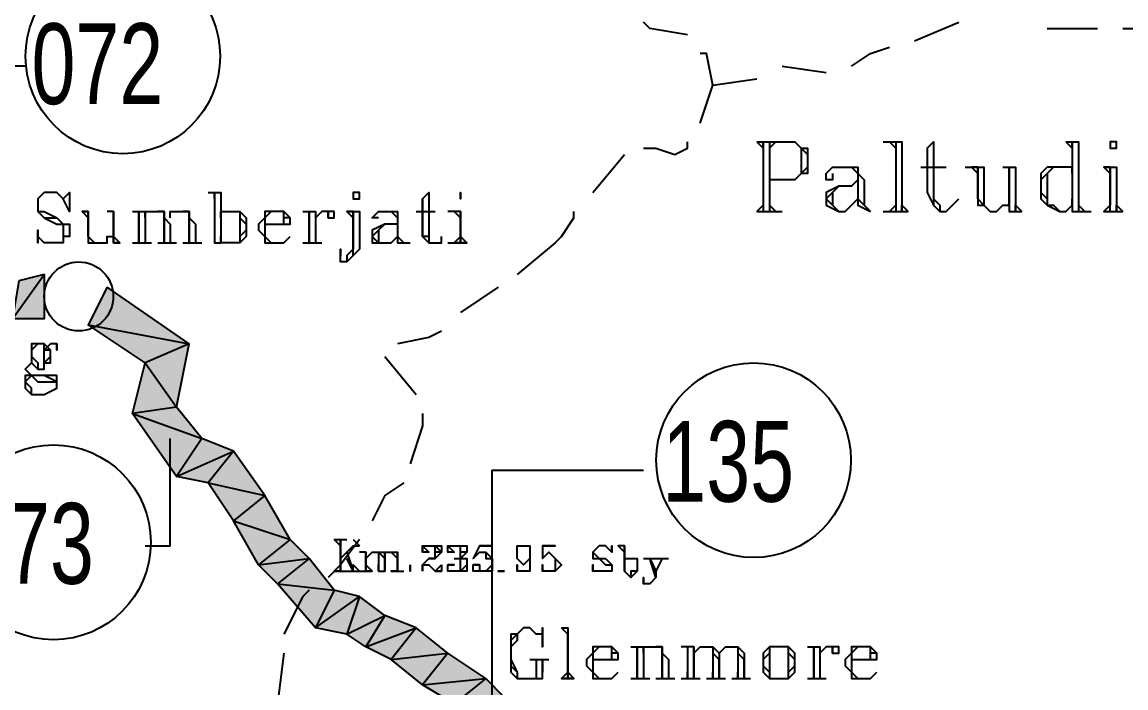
# Model space of a CAD drawing. Header units: millimetres. Extents: x 658 to 813, y 806 to 883.
# Drawn here: x 788.486 to 789.018, y 862.811 to 863.132 of the extents above; entities that cross this region are included whole.
import ezdxf

# ---------------------------------------------------------------- set-up
doc = ezdxf.new("R2010")
doc.units = ezdxf.units.MM
doc.header["$LTSCALE"] = 0.1
doc.linetypes.add('atContinuous2', pattern=[0])
for name, color, linetype in [('BATKAB', 7, 'Continuous'), ('KLEKTOR1', 7, 'Continuous'), ('LINK NAS BARU', 7, 'Continuous'), ('LINK SN', 7, 'Continuous'), ('SYMBOL', 7, 'Continuous'), ('TEXT', 8, 'Continuous')]:
    doc.layers.add(name, color=color, linetype=linetype)
doc.styles.add('Style2', font='arial.ttf', dxfattribs={"height": 0.2})

msp = doc.modelspace()

# ---------------------------------------------------------------- hatches: boundary and pattern name
at = {"layer": 'KLEKTOR1'}
h = msp.add_hatch(color=7, dxfattribs=at)
h.paths.add_polyline_path([(788.48425, 863.00739), (788.48121, 862.98915), (788.49641, 863.01043)], flags=17)
h.paths.add_polyline_path([(788.48121, 862.98915), (788.49641, 863.01043), (788.49641, 862.98915)], flags=17)
for points in [[(788.52681, 863.00435), (788.51769, 862.98611), (788.56633, 862.97699)], [(788.51769, 862.98611), (788.56633, 862.97699), (788.54505, 862.96787)], [(788.56633, 862.97699), (788.54505, 862.96787), (788.56025, 862.94659)], [(788.54505, 862.96787), (788.56025, 862.94659), (788.53897, 862.94355)], [(788.56025, 862.94659), (788.53897, 862.94355), (788.57241, 862.93139)], [(788.53897, 862.94355), (788.57241, 862.93139), (788.56025, 862.91315)], [(788.57241, 862.93139), (788.56025, 862.91315), (788.58761, 862.92531)], [(788.56025, 862.91315), (788.58761, 862.92531), (788.57545, 862.91011)], [(788.58761, 862.92531), (788.57545, 862.91011), (788.60281, 862.90403)], [(788.57545, 862.91011), (788.60281, 862.90403), (788.58761, 862.89186)], [(788.60281, 862.90403), (788.58761, 862.89186), (788.61497, 862.88274)], [(788.58761, 862.89186), (788.61497, 862.88274), (788.59977, 862.87058)], [(788.61497, 862.88274), (788.59977, 862.87058), (788.62409, 862.87362)], [(788.59977, 862.87058), (788.62409, 862.87362), (788.60889, 862.86146)], [(788.62409, 862.87362), (788.60889, 862.86146), (788.63625, 862.85842)], [(788.60889, 862.86146), (788.63625, 862.85842), (788.62713, 862.84018)], [(788.63625, 862.85842), (788.62713, 862.84018), (788.64841, 862.85538)], [(788.62713, 862.84018), (788.64841, 862.85538), (788.64233, 862.83714)], [(788.64841, 862.85538), (788.64233, 862.83714), (788.66057, 862.84626)], [(788.64233, 862.83714), (788.66057, 862.84626), (788.65145, 862.83106)], [(788.66057, 862.84626), (788.65145, 862.83106), (788.67577, 862.84018)], [(788.65145, 862.83106), (788.67577, 862.84018), (788.66361, 862.82498)], [(788.67577, 862.84018), (788.66361, 862.82498), (788.69097, 862.82802)], [(788.66361, 862.82498), (788.69097, 862.82802), (788.67881, 862.81282)], [(788.69097, 862.82802), (788.67881, 862.81282), (788.70921, 862.81586)], [(788.67881, 862.81282), (788.70921, 862.81586), (788.69401, 862.8037)], [(788.70921, 862.81586), (788.69401, 862.8037), (788.71833, 862.80674)]]:
    msp.add_hatch(color=7, dxfattribs=at).paths.add_polyline_path(points)

# ---------------------------------------------------------------- linework, layer by layer
at = {"layer": 'BATKAB', "color": 7}
for points in [[(788.80649, 863.12595), (788.78825, 863.12899), (788.78521, 863.13203)], [(788.91593, 863.12291), (788.93721, 863.13203)], [(788.97977, 863.12899), (789.00409, 863.12899)], [(789.01626, 863.12899), (789.02234, 863.12899), (789.03754, 863.12291)], [(788.81865, 863.10163), (788.81561, 863.11683), (788.81257, 863.11683)], [(788.88553, 863.11075), (788.89465, 863.11683), (788.90377, 863.11987)], [(788.85209, 863.11075), (788.87337, 863.10771)], [(788.81257, 863.08339), (788.81865, 863.10163)], [(788.81865, 863.10163), (788.83993, 863.10467)], [(788.78521, 863.07123), (788.79129, 863.07123), (788.80041, 863.06819), (788.80649, 863.07123), (788.80649, 863.07427)], [(788.76089, 863.04995), (788.77609, 863.06819)], [(788.74265, 863.02563), (788.74569, 863.02867), (788.75177, 863.03779), (788.75177, 863.04083)], [(788.74265, 863.02563), (788.72441, 863.01043)], [(788.71529, 863.00435), (788.69705, 862.99219)], [(788.68793, 862.98307), (788.68185, 862.98003), (788.66665, 862.97699)], [(788.66057, 862.97091), (788.67577, 862.95267)], [(788.67881, 862.94355), (788.67881, 862.93747), (788.67273, 862.91923)], [(788.66969, 862.91011), (788.66057, 862.90403), (788.65449, 862.89186)], [(788.64841, 862.88274), (788.63929, 862.87058), (788.63321, 862.8645)], [(788.62409, 862.85842), (788.62105, 862.85538), (788.61193, 862.83714)], [(788.61193, 862.82802), (788.60889, 862.8037)]]:
    msp.add_lwpolyline(points, dxfattribs=at)
at = {"layer": 'KLEKTOR1', "color": 7}
for points in [[(788.48425, 863.00739), (788.48121, 862.98915), (788.49641, 863.01043), (788.48425, 863.00739)], [(788.48121, 862.98915), (788.49641, 863.01043), (788.49641, 862.98915), (788.48121, 862.98915)], [(788.52681, 863.00435), (788.51769, 862.98611), (788.56633, 862.97699), (788.52681, 863.00435)], [(788.51769, 862.98611), (788.56633, 862.97699), (788.54505, 862.96787), (788.51769, 862.98611)], [(788.56633, 862.97699), (788.54505, 862.96787), (788.56025, 862.94659), (788.56633, 862.97699)], [(788.54505, 862.96787), (788.56025, 862.94659), (788.53897, 862.94355), (788.54505, 862.96787)], [(788.56025, 862.94659), (788.53897, 862.94355), (788.57241, 862.93139), (788.56025, 862.94659)], [(788.53897, 862.94355), (788.57241, 862.93139), (788.56025, 862.91315), (788.53897, 862.94355)], [(788.57241, 862.93139), (788.56025, 862.91315), (788.58761, 862.92531), (788.57241, 862.93139)], [(788.56025, 862.91315), (788.58761, 862.92531), (788.57545, 862.91011), (788.56025, 862.91315)], [(788.58761, 862.92531), (788.57545, 862.91011), (788.60281, 862.90403), (788.58761, 862.92531)], [(788.57545, 862.91011), (788.60281, 862.90403), (788.58761, 862.89186), (788.57545, 862.91011)], [(788.60281, 862.90403), (788.58761, 862.89186), (788.61497, 862.88274), (788.60281, 862.90403)], [(788.58761, 862.89186), (788.61497, 862.88274), (788.59977, 862.87058), (788.58761, 862.89186)], [(788.61497, 862.88274), (788.59977, 862.87058), (788.62409, 862.87362), (788.61497, 862.88274)], [(788.59977, 862.87058), (788.62409, 862.87362), (788.60889, 862.86146), (788.59977, 862.87058)], [(788.62409, 862.87362), (788.60889, 862.86146), (788.63625, 862.85842), (788.62409, 862.87362)], [(788.60889, 862.86146), (788.63625, 862.85842), (788.62713, 862.84018), (788.60889, 862.86146)], [(788.63625, 862.85842), (788.62713, 862.84018), (788.64841, 862.85538), (788.63625, 862.85842)], [(788.62713, 862.84018), (788.64841, 862.85538), (788.64233, 862.83714), (788.62713, 862.84018)], [(788.64841, 862.85538), (788.64233, 862.83714), (788.66057, 862.84626), (788.64841, 862.85538)], [(788.64233, 862.83714), (788.66057, 862.84626), (788.65145, 862.83106), (788.64233, 862.83714)], [(788.66057, 862.84626), (788.65145, 862.83106), (788.67577, 862.84018), (788.66057, 862.84626)], [(788.65145, 862.83106), (788.67577, 862.84018), (788.66361, 862.82498), (788.65145, 862.83106)], [(788.67577, 862.84018), (788.66361, 862.82498), (788.69097, 862.82802), (788.67577, 862.84018)], [(788.66361, 862.82498), (788.69097, 862.82802), (788.67881, 862.81282), (788.66361, 862.82498)], [(788.69097, 862.82802), (788.67881, 862.81282), (788.70921, 862.81586), (788.69097, 862.82802)], [(788.67881, 862.81282), (788.70921, 862.81586), (788.69401, 862.8037), (788.67881, 862.81282)], [(788.70921, 862.81586), (788.69401, 862.8037), (788.71833, 862.80674), (788.70921, 862.81586)]]:
    msp.add_lwpolyline(points, dxfattribs=at)
at = {"layer": 'LINK NAS BARU', "color": 7}
for points in [[(788.48729, 863.11075), (788.45993, 863.11075), (788.45993, 863.00739)], [(788.54505, 862.8797), (788.55721, 862.8797), (788.55721, 862.93139)], [(788.71225, 862.75506), (788.71225, 862.91619), (788.78521, 862.91619)]]:
    msp.add_lwpolyline(points, dxfattribs=at)
at = {"layer": 'LINK NAS BARU', "color": 7, "linetype": 'atContinuous2'}
for centre in [(788.53433, 863.11553), (788.50089, 862.88144)]:
    msp.add_circle(centre, 0.0469, dxfattribs=at)
at = {"layer": 'LINK SN', "color": 7, "linetype": 'atContinuous2'}
msp.add_circle((788.83834, 862.92097), 0.0469, dxfattribs=at)
at = {"layer": 'SYMBOL', "color": 7, "linetype": 'atContinuous2'}
msp.add_circle((788.5131, 862.99986), 0.01664, dxfattribs=at)
at = {"layer": 'TEXT', "color": 7}
for points in [[(788.83993, 863.07427), (788.85817, 863.07427), (788.86121, 863.07123), (788.86425, 863.07123), (788.86425, 863.06819), (788.86425, 863.06211), (788.86425, 863.05907), (788.86121, 863.05907), (788.85817, 863.05603), (788.84601, 863.05603)], [(788.83993, 863.07427), (788.84297, 863.07123), (788.84297, 863.07427)], [(788.84297, 863.07427), (788.84297, 863.04083)], [(788.84601, 863.07427), (788.84601, 863.04083)], [(788.84905, 863.07427), (788.84601, 863.07123), (788.84905, 863.07427)], [(788.85817, 863.07427), (788.86121, 863.07123), (788.86121, 863.06819), (788.86121, 863.06211), (788.86121, 863.05907), (788.85817, 863.05603)], [(788.90073, 863.07427), (788.90985, 863.07427), (788.90985, 863.04083)], [(788.90377, 863.07427), (788.90681, 863.07123), (788.90377, 863.07427)], [(788.90681, 863.07427), (788.90681, 863.04083)], [(788.92201, 863.07123), (788.92505, 863.07427), (788.92505, 863.04691), (788.92809, 863.04387), (788.92809, 863.04083)], [(788.98889, 863.07427), (788.99497, 863.07427), (788.99497, 863.04083)], [(788.98889, 863.07427), (788.99193, 863.07123), (788.99193, 863.07427)], [(788.99193, 863.07427), (788.99193, 863.04083), (789.00105, 863.04083)], [(789.01017, 863.07427), (789.01017, 863.07123), (789.01321, 863.07123), (789.01321, 863.07427), (789.01017, 863.07427), (789.01017, 863.07123), (789.01321, 863.07123)], [(788.84601, 863.07123), (788.84601, 863.04387)], [(788.86121, 863.07123), (788.86425, 863.06819), (788.86425, 863.06211), (788.86121, 863.05907)], [(788.90681, 863.07123), (788.90681, 863.04387)], [(788.92201, 863.07123), (788.92201, 863.04995), (788.92505, 863.04387), (788.92809, 863.04083), (788.93113, 863.04083), (788.93417, 863.04387), (788.93721, 863.04691)], [(788.92505, 863.07123), (788.92505, 863.04691), (788.92505, 863.04387)], [(788.99497, 863.07123), (788.99497, 863.04387)], [(788.87641, 863.05907), (788.87641, 863.05603), (788.87337, 863.05603), (788.87337, 863.05907), (788.87641, 863.06211), (788.87945, 863.06211), (788.88553, 863.06211), (788.88857, 863.06211), (788.88857, 863.05907), (788.89161, 863.05603), (788.89161, 863.04691), (788.89161, 863.04387), (788.89465, 863.04083)], [(788.88553, 863.06211), (788.88857, 863.05907), (788.88857, 863.04691), (788.88857, 863.04387), (788.89465, 863.04083)], [(788.88857, 863.05907), (788.88857, 863.05603), (788.88857, 863.04691), (788.89161, 863.04387)], [(788.91897, 863.06211), (788.93113, 863.06211)], [(788.94025, 863.06211), (788.94937, 863.06211), (788.94937, 863.04691), (788.94937, 863.04387), (788.95241, 863.04083)], [(788.94633, 863.06211), (788.94329, 863.06211), (788.94633, 863.05907)], [(788.94937, 863.04387), (788.94633, 863.04691), (788.94633, 863.06211), (788.94633, 863.04995), (788.94633, 863.04387), (788.94937, 863.04387), (788.95241, 863.04083), (788.95545, 863.04083), (788.95849, 863.04387), (788.96153, 863.04387), (788.96153, 863.04691)], [(788.95849, 863.06211), (788.96457, 863.06211), (788.96457, 863.04083)], [(788.96153, 863.04387), (788.96153, 863.06211), (788.96153, 863.04083), (788.96761, 863.04083)], [(788.99193, 863.05907), (788.99193, 863.06211), (788.98889, 863.06211), (788.98585, 863.06211), (788.97977, 863.06211), (788.97673, 863.05907), (788.97673, 863.05299), (788.97673, 863.04995), (788.97673, 863.04691), (788.97977, 863.04387), (788.98585, 863.04083), (788.98889, 863.04083), (788.99193, 863.04387), (788.99193, 863.04691)], [(788.97977, 863.05907), (788.97673, 863.05603), (788.97673, 863.04995), (788.97977, 863.04691)], [(788.98585, 863.06211), (788.98281, 863.06211), (788.97977, 863.05907), (788.97977, 863.05603), (788.97977, 863.04995), (788.97977, 863.04387), (788.98281, 863.04387), (788.98585, 863.04083)], [(789.00713, 863.06211), (789.01321, 863.06211), (789.01321, 863.04083)], [(789.01017, 863.06211), (789.00713, 863.06211), (789.01017, 863.05907)], [(789.01017, 863.04083), (789.01017, 863.06211), (789.01017, 863.04387)], [(788.88857, 863.05603), (788.88553, 863.05299), (788.87945, 863.05299), (788.87337, 863.04995), (788.87337, 863.04691), (788.87337, 863.04387), (788.87945, 863.04083), (788.88249, 863.04083), (788.88553, 863.04387), (788.88857, 863.04691)], [(788.88553, 863.05299), (788.87945, 863.05299), (788.87641, 863.04995), (788.87641, 863.04691), (788.87641, 863.04387), (788.87945, 863.04083)], [(788.50553, 863.04691), (788.50857, 863.04995), (788.50857, 863.04083), (788.50553, 863.04691), (788.50249, 863.04995), (788.49641, 863.04995), (788.49337, 863.04691), (788.49337, 863.04083), (788.49641, 863.03779), (788.50249, 863.03475), (788.50553, 863.03475), (788.50553, 863.03171), (788.50553, 863.02867), (788.50553, 863.02563)], [(788.49337, 863.04691), (788.49337, 863.04387), (788.49337, 863.04083), (788.49641, 863.04083), (788.50249, 863.03779), (788.50553, 863.03475), (788.50857, 863.03475), (788.50857, 863.02867), (788.50553, 863.02867), (788.50553, 863.02563), (788.50249, 863.02563), (788.49945, 863.02563), (788.49641, 863.02563), (788.49337, 863.02867), (788.49337, 863.03171), (788.49337, 863.02563), (788.49337, 863.02867)], [(788.57545, 863.04995), (788.58153, 863.04995), (788.58153, 863.02563)], [(788.57849, 863.04995), (788.57849, 863.02563), (788.58153, 863.02563)], [(788.57849, 863.04995), (788.57849, 863.04691), (788.57849, 863.04995)], [(788.58153, 863.04691), (788.58153, 863.02867)], [(788.64537, 863.04995), (788.64537, 863.04691), (788.64841, 863.04691), (788.64841, 863.04995), (788.64537, 863.04995), (788.64537, 863.04691), (788.64841, 863.04691)], [(788.67881, 863.04691), (788.68185, 863.04995), (788.68185, 863.02867), (788.68185, 863.02563), (788.68489, 863.02563)], [(788.68185, 863.02867), (788.67881, 863.02867), (788.67881, 863.04691), (788.67881, 863.03171), (788.67881, 863.02867), (788.68185, 863.02563), (788.68489, 863.02563), (788.68793, 863.02563), (788.68793, 863.02867)], [(788.69705, 863.04995), (788.69705, 863.04691), (788.69705, 863.04995), (788.69705, 863.04691)], [(788.87641, 863.04995), (788.87337, 863.04691), (788.87641, 863.04387)], [(788.83993, 863.04083), (788.84297, 863.04387), (788.84297, 863.04083)], [(788.84601, 863.04387), (788.84905, 863.04083), (788.84601, 863.04387)], [(788.90681, 863.04387), (788.90377, 863.04083), (788.90681, 863.04387)], [(788.90985, 863.04083), (788.90985, 863.04387), (788.91289, 863.04083)], [(788.96457, 863.04083), (788.96457, 863.04387), (788.96761, 863.04083)], [(788.99497, 863.04387), (788.99801, 863.04083), (788.99497, 863.04387)], [(789.01017, 863.04387), (789.00713, 863.04083), (789.01017, 863.04387)], [(789.01321, 863.04083), (789.01321, 863.04387), (789.01626, 863.04083)], [(788.49337, 863.04083), (788.49641, 863.03779), (788.50249, 863.03779), (788.50553, 863.03475)], [(788.51465, 863.04083), (788.51769, 863.04083), (788.51769, 863.02867), (788.52073, 863.02563)], [(788.51769, 863.04083), (788.51465, 863.04083), (788.51769, 863.03779)], [(788.51769, 863.02867), (788.51769, 863.04083), (788.51769, 863.03171), (788.51769, 863.02867), (788.51769, 863.02563), (788.52073, 863.02563), (788.52377, 863.02563), (788.52681, 863.02563), (788.52681, 863.02867), (788.52985, 863.02867)], [(788.52985, 863.04083), (788.52985, 863.02563), (788.52985, 863.04083), (788.52681, 863.04083)], [(788.52985, 863.04083), (788.52985, 863.02563), (788.53289, 863.02563)], [(788.53897, 863.04083), (788.54505, 863.04083), (788.54505, 863.02563)], [(788.53897, 863.04083), (788.54201, 863.04083), (788.54201, 863.03779)], [(788.54201, 863.04083), (788.54201, 863.02563), (788.54201, 863.04083)], [(788.54505, 863.03779), (788.54505, 863.04083), (788.54809, 863.04083), (788.55113, 863.04083), (788.55417, 863.04083), (788.55417, 863.03779), (788.55721, 863.03475), (788.55721, 863.02563)], [(788.55417, 863.03779), (788.55417, 863.03475), (788.55417, 863.02563), (788.55417, 863.03779), (788.55417, 863.04083), (788.55113, 863.04083)], [(788.55721, 863.03779), (788.55721, 863.04083), (788.56025, 863.04083), (788.56329, 863.04083), (788.56633, 863.04083), (788.56633, 863.03779), (788.56937, 863.03475), (788.56937, 863.02563)], [(788.56633, 863.03779), (788.56633, 863.03475), (788.56633, 863.02563), (788.56633, 863.03779), (788.56633, 863.04083), (788.56329, 863.04083)], [(788.58153, 863.03779), (788.58153, 863.04083), (788.58457, 863.04083), (788.58761, 863.04083), (788.59065, 863.04083), (788.59369, 863.03779), (788.59369, 863.03475), (788.59369, 863.03171), (788.59369, 863.02867), (788.59065, 863.02563), (788.58761, 863.02563), (788.58457, 863.02563), (788.58153, 863.02563), (788.58153, 863.02867)], [(788.58761, 863.04083), (788.59065, 863.04083), (788.59065, 863.03779), (788.59065, 863.03475), (788.59065, 863.03171), (788.59065, 863.02867), (788.59065, 863.02563), (788.58761, 863.02563)], [(788.59065, 863.03779), (788.59369, 863.03475), (788.59369, 863.03171), (788.59065, 863.02867)], [(788.60281, 863.03475), (788.61497, 863.03475), (788.61497, 863.03779), (788.61193, 863.04083), (788.60889, 863.04083), (788.60585, 863.04083), (788.60281, 863.04083), (788.60281, 863.03779), (788.59977, 863.03475), (788.59977, 863.03171), (788.60281, 863.02867), (788.60281, 863.02563), (788.60585, 863.02563), (788.60889, 863.02563), (788.61193, 863.02563), (788.61497, 863.02867)], [(788.60585, 863.04083), (788.60281, 863.03779), (788.60281, 863.03475), (788.60281, 863.03171), (788.60281, 863.02867), (788.60585, 863.02563)], [(788.60281, 863.03779), (788.60281, 863.03475), (788.60281, 863.03171), (788.60281, 863.02867)], [(788.61193, 863.03475), (788.61193, 863.03779), (788.61193, 863.04083), (788.60889, 863.04083)], [(788.61497, 863.03475), (788.61497, 863.03779), (788.61193, 863.03779)], [(788.62105, 863.04083), (788.62713, 863.04083), (788.62713, 863.02563)], [(788.62105, 863.04083), (788.62409, 863.04083), (788.62409, 863.03779)], [(788.62409, 863.04083), (788.62409, 863.02563), (788.62409, 863.04083)], [(788.63321, 863.03779), (788.63321, 863.04083), (788.63321, 863.03779), (788.63625, 863.03779), (788.63625, 863.04083), (788.63321, 863.04083), (788.63017, 863.04083), (788.62713, 863.03779), (788.62713, 863.03475)], [(788.64233, 863.04083), (788.64841, 863.04083), (788.64841, 863.02259), (788.64537, 863.01955), (788.64233, 863.01651), (788.63929, 863.01651), (788.63929, 863.01955), (788.63929, 863.02259), (788.63929, 863.01955)], [(788.64537, 863.01955), (788.64537, 863.02259), (788.64537, 863.04083), (788.64537, 863.02259), (788.64233, 863.01955), (788.64233, 863.01651)], [(788.64537, 863.04083), (788.64233, 863.04083), (788.64537, 863.03779)], [(788.65753, 863.03779), (788.65449, 863.03779), (788.65753, 863.04083), (788.66057, 863.04083), (788.66361, 863.04083), (788.66665, 863.04083), (788.66665, 863.03779), (788.66665, 863.02867), (788.66969, 863.02563)], [(788.66361, 863.04083), (788.66665, 863.03779), (788.66665, 863.02867), (788.66665, 863.02563), (788.66969, 863.02563), (788.67273, 863.02563)], [(788.66665, 863.03779), (788.66665, 863.02867), (788.66665, 863.02563)], [(788.67577, 863.04083), (788.68489, 863.04083)], [(788.69705, 863.02563), (788.69705, 863.04083), (788.69705, 863.02563), (788.69705, 863.04083), (788.69097, 863.04083)], [(788.69705, 863.04083), (788.69401, 863.04083), (788.69705, 863.03779)], [(788.83993, 863.04083), (788.85209, 863.04083)], [(788.90073, 863.04083), (788.91289, 863.04083)], [(789.00713, 863.04083), (789.01626, 863.04083)], [(788.66665, 863.03475), (788.66361, 863.03475), (788.66057, 863.03475), (788.65449, 863.03171), (788.65449, 863.02867), (788.65449, 863.02563), (788.66057, 863.02563), (788.66361, 863.02563), (788.66665, 863.02867)], [(788.65753, 863.03171), (788.65449, 863.02867), (788.65753, 863.02563)], [(788.66361, 863.03475), (788.66057, 863.03475), (788.65753, 863.03171), (788.65753, 863.02867), (788.65753, 863.02563), (788.66057, 863.02563)], [(788.52985, 863.02867), (788.53289, 863.02563), (788.52985, 863.02563)], [(788.53897, 863.02563), (788.54201, 863.02563), (788.54201, 863.02867)], [(788.53897, 863.02563), (788.54809, 863.02563)], [(788.54505, 863.02867), (788.54505, 863.02563)], [(788.55113, 863.02563), (788.55417, 863.02563), (788.55417, 863.02867)], [(788.55113, 863.02563), (788.56025, 863.02563)], [(788.55721, 863.02867), (788.55721, 863.02563)], [(788.56329, 863.02563), (788.56633, 863.02563), (788.56633, 863.02867)], [(788.56329, 863.02563), (788.57241, 863.02563)], [(788.56937, 863.02867), (788.56937, 863.02563)], [(788.62105, 863.02563), (788.62409, 863.02563), (788.62409, 863.02867)], [(788.62105, 863.02563), (788.63017, 863.02563)], [(788.62713, 863.02867), (788.62713, 863.02563)], [(788.69097, 863.02563), (788.70009, 863.02563)], [(788.69705, 863.02563), (788.69401, 863.02563), (788.69705, 863.02867), (788.70009, 863.02563), (788.69705, 863.02563)], [(788.49337, 862.97699), (788.49033, 862.97699), (788.49033, 862.97395), (788.49033, 862.97091), (788.49033, 862.96787), (788.49337, 862.96483), (788.49641, 862.96483), (788.49641, 862.96787), (788.49945, 862.96787), (788.49945, 862.97091), (788.49945, 862.97395), (788.49641, 862.97699), (788.49337, 862.97699)], [(788.49337, 862.97699), (788.49033, 862.97395), (788.49033, 862.97091), (788.49337, 862.96787), (788.49337, 862.96483)], [(788.49033, 862.97395), (788.49033, 862.97091), (788.49033, 862.96787)], [(788.50249, 862.97699), (788.50249, 862.97395), (788.50249, 862.97699), (788.49945, 862.97699), (788.49641, 862.97395)], [(788.49641, 862.96483), (788.49641, 862.96787), (788.49641, 862.97091), (788.49641, 862.97395), (788.49641, 862.97699)], [(788.49641, 862.96787), (788.49945, 862.97091), (788.49945, 862.97395), (788.49641, 862.97395)], [(788.49033, 862.96787), (788.48729, 862.96483), (788.49033, 862.96179), (788.49337, 862.95875), (788.49641, 862.95875), (788.50249, 862.95875), (788.49641, 862.96179), (788.49337, 862.96179), (788.49033, 862.96179), (788.48729, 862.96179), (788.48729, 862.95875), (788.48729, 862.95571), (788.49033, 862.95267), (788.49641, 862.95267), (788.50249, 862.95571), (788.50249, 862.95875), (788.50249, 862.96179), (788.49641, 862.96179), (788.49337, 862.96179), (788.49033, 862.96179), (788.48729, 862.96483)], [(788.49033, 862.95267), (788.49033, 862.95571), (788.48729, 862.95875), (788.49033, 862.96179)], [(788.63625, 862.88274), (788.64233, 862.88274)], [(788.63625, 862.88274), (788.63929, 862.8797), (788.63625, 862.88274)], [(788.63929, 862.86754), (788.63929, 862.88274), (788.63929, 862.86754), (788.63929, 862.8797)], [(788.63929, 862.88274), (788.63929, 862.8797), (788.63929, 862.88274)], [(788.64537, 862.88274), (788.64841, 862.8797)], [(788.64537, 862.8797), (788.63929, 862.87362)], [(788.64233, 862.87666), (788.64537, 862.86754)], [(788.64537, 862.8797), (788.64841, 862.8797)], [(788.65145, 862.86754), (788.65145, 862.87666), (788.65145, 862.86754), (788.65145, 862.87666), (788.64841, 862.87666)], [(788.65145, 862.87362), (788.65449, 862.87666), (788.65753, 862.87666), (788.66057, 862.87666), (788.66057, 862.87362), (788.66057, 862.86754), (788.66057, 862.87362), (788.65753, 862.87666), (788.65753, 862.87362), (788.65753, 862.86754)], [(788.66057, 862.87362), (788.66057, 862.87666), (788.66361, 862.87666), (788.66665, 862.87666), (788.66665, 862.87362), (788.66665, 862.86754), (788.66665, 862.87362), (788.66665, 862.87666)], [(788.66361, 862.87666), (788.66665, 862.87362), (788.66665, 862.86754)], [(788.67881, 862.8797), (788.67881, 862.87666), (788.67881, 862.8797), (788.68185, 862.87666), (788.67881, 862.87666), (788.67881, 862.8797), (788.68185, 862.8797), (788.68489, 862.8797), (788.68793, 862.8797), (788.68793, 862.87666), (788.68489, 862.87362), (788.68185, 862.87362), (788.67881, 862.87058), (788.67881, 862.86754)], [(788.68185, 862.87362), (788.68489, 862.87362), (788.68489, 862.87666), (788.68489, 862.8797), (788.68793, 862.87666), (788.68489, 862.87666)], [(788.69097, 862.8797), (788.69401, 862.87666), (788.69097, 862.87666), (788.69097, 862.8797), (788.69401, 862.8797), (788.69705, 862.8797), (788.70009, 862.8797), (788.70009, 862.87666), (788.69705, 862.87362)], [(788.69401, 862.87362), (788.69705, 862.87362), (788.69705, 862.87666), (788.69705, 862.8797), (788.70009, 862.8797), (788.70009, 862.87666), (788.69705, 862.87666)], [(788.70617, 862.8797), (788.70313, 862.87362), (788.70617, 862.87666), (788.70921, 862.87666), (788.71225, 862.87362), (788.71225, 862.87058), (788.71225, 862.86754), (788.70921, 862.86754), (788.70617, 862.86754), (788.70313, 862.86754), (788.70313, 862.87058), (788.70617, 862.87058), (788.70617, 862.86754), (788.70313, 862.86754)], [(788.70617, 862.8797), (788.70921, 862.8797), (788.71225, 862.8797), (788.70617, 862.8797), (788.70921, 862.8797)], [(788.70921, 862.87666), (788.70921, 862.87362), (788.71225, 862.87362), (788.71225, 862.87058), (788.70921, 862.86754)], [(788.73049, 862.87362), (788.72745, 862.87058), (788.72441, 862.87362), (788.72441, 862.87666), (788.72441, 862.8797), (788.72745, 862.8797), (788.73049, 862.8797), (788.73049, 862.87666), (788.73049, 862.87362), (788.73049, 862.87058), (788.73049, 862.86754), (788.72745, 862.86754), (788.72441, 862.86754), (788.72441, 862.87058), (788.72441, 862.86754)], [(788.72745, 862.87058), (788.72441, 862.87362), (788.72441, 862.87666), (788.72441, 862.8797), (788.72745, 862.8797), (788.73049, 862.8797), (788.73049, 862.87666), (788.73049, 862.87058), (788.73049, 862.86754), (788.72745, 862.86754)], [(788.72441, 862.87362), (788.72441, 862.87666)], [(788.73049, 862.8797), (788.73049, 862.87666), (788.73049, 862.87362), (788.73049, 862.87058), (788.73049, 862.86754)], [(788.73657, 862.8797), (788.73657, 862.87362), (788.73961, 862.87666), (788.74265, 862.87362), (788.74569, 862.87058), (788.74265, 862.86754), (788.73961, 862.86754), (788.73657, 862.86754), (788.73657, 862.87058), (788.73657, 862.86754)], [(788.73657, 862.8797), (788.74265, 862.8797), (788.73657, 862.8797), (788.73961, 862.8797), (788.74265, 862.8797)], [(788.73961, 862.87666), (788.74265, 862.87362), (788.74265, 862.87058), (788.74265, 862.86754), (788.73961, 862.86754)], [(788.77001, 862.87666), (788.77001, 862.8797), (788.77001, 862.87666), (788.76697, 862.8797), (788.76393, 862.8797), (788.76089, 862.87666), (788.76089, 862.87362), (788.76393, 862.87362), (788.76697, 862.87058), (788.77001, 862.87058), (788.77001, 862.86754)], [(788.76393, 862.8797), (788.76089, 862.87666), (788.76393, 862.87362), (788.76697, 862.87362), (788.77001, 862.87058), (788.77001, 862.86754), (788.76697, 862.86754), (788.76393, 862.86754), (788.76089, 862.86754), (788.76089, 862.87058), (788.76089, 862.86754)], [(788.76089, 862.87666), (788.76393, 862.87362), (788.76697, 862.87362), (788.77001, 862.87058)], [(788.77609, 862.87362), (788.77913, 862.87362), (788.78217, 862.87362), (788.78217, 862.87058), (788.78217, 862.86754), (788.77913, 862.8645), (788.77609, 862.86754), (788.77609, 862.8797), (788.77609, 862.86754), (788.77609, 862.8797), (788.77305, 862.8797)], [(788.77609, 862.8797), (788.77305, 862.8797), (788.77609, 862.87666)], [(788.64233, 862.87362), (788.64537, 862.86754), (788.64233, 862.87362)], [(788.69705, 862.87362), (788.70009, 862.87362), (788.70009, 862.87058), (788.70009, 862.86754), (788.69705, 862.86754), (788.69401, 862.86754), (788.69097, 862.86754), (788.69097, 862.87058), (788.69401, 862.87058), (788.69097, 862.87058)], [(788.70009, 862.87362), (788.70009, 862.87058), (788.69705, 862.86754), (788.69705, 862.87058), (788.69705, 862.87362)], [(788.71225, 862.87362), (788.71225, 862.87058), (788.71225, 862.86754)], [(788.74265, 862.87362), (788.74265, 862.87058), (788.74265, 862.86754)], [(788.77913, 862.87362), (788.78217, 862.87362), (788.78217, 862.87058), (788.78217, 862.86754), (788.77913, 862.86754), (788.77913, 862.8645)], [(788.78217, 862.87362), (788.78217, 862.87058), (788.78217, 862.86754)], [(788.79433, 862.87362), (788.79129, 862.86754), (788.79129, 862.8645), (788.78825, 862.86146), (788.78521, 862.86146), (788.78521, 862.8645), (788.78521, 862.86146)], [(788.78521, 862.87362), (788.79129, 862.87362), (788.79737, 862.87362)], [(788.79129, 862.8645), (788.78825, 862.87362), (788.79129, 862.86754), (788.78825, 862.87362)], [(788.78825, 862.87362), (788.79129, 862.87362)], [(788.63929, 862.86754), (788.63625, 862.86754), (788.63929, 862.87058), (788.63929, 862.86754)], [(788.63625, 862.86754), (788.64233, 862.86754), (788.64841, 862.86754)], [(788.64537, 862.86754), (788.64537, 862.87058), (788.64841, 862.86754)], [(788.64841, 862.86754), (788.65449, 862.86754)], [(788.65145, 862.86754), (788.65145, 862.87058), (788.65449, 862.86754), (788.65145, 862.86754)], [(788.65753, 862.86754), (788.65753, 862.87058)], [(788.65753, 862.86754), (788.66057, 862.86754)], [(788.66057, 862.87058), (788.66057, 862.86754)], [(788.66361, 862.86754), (788.66969, 862.86754)], [(788.66665, 862.86754), (788.66361, 862.86754), (788.66665, 862.86754)], [(788.67273, 862.87058), (788.67273, 862.86754), (788.67273, 862.87058)], [(788.67881, 862.86754), (788.67881, 862.87058), (788.68185, 862.87058), (788.68489, 862.86754), (788.68793, 862.87058)], [(788.68793, 862.87058), (788.68793, 862.86754), (788.68489, 862.86754), (788.68185, 862.87058), (788.68489, 862.86754), (788.68793, 862.86754)], [(788.70313, 862.87058), (788.70617, 862.87058), (788.70313, 862.87058)], [(788.71833, 862.86754), (788.71529, 862.86754), (788.71833, 862.86754)], [(788.72441, 862.87058), (788.72441, 862.86754), (788.72441, 862.87058)], [(788.73657, 862.83714), (788.73657, 862.84018), (788.73657, 862.83106), (788.73657, 862.83714), (788.73353, 862.83714), (788.73049, 862.84018), (788.72745, 862.84018), (788.72441, 862.83714), (788.72137, 862.83714), (788.72137, 862.8341), (788.72137, 862.83106), (788.72137, 862.82498), (788.72137, 862.82194), (788.72137, 862.8189), (788.72441, 862.81586), (788.72745, 862.81586), (788.73049, 862.81586), (788.73353, 862.81586), (788.73657, 862.81586), (788.73657, 862.82498)], [(788.72745, 862.84018), (788.72441, 862.83714), (788.72441, 862.8341), (788.72137, 862.83106), (788.72137, 862.82498), (788.72441, 862.8189), (788.72441, 862.81586), (788.72745, 862.81586)], [(788.74569, 862.84018), (788.74873, 862.84018), (788.74873, 862.81586)], [(788.74569, 862.84018), (788.74873, 862.83714), (788.74569, 862.84018)], [(788.74873, 862.84018), (788.74873, 862.81586), (788.74873, 862.83714)], [(788.72441, 862.83714), (788.72137, 862.8341), (788.72137, 862.83106), (788.72137, 862.82498), (788.72137, 862.82194), (788.72441, 862.8189)], [(788.76089, 862.82498), (788.77305, 862.82498), (788.77305, 862.82802), (788.77001, 862.83106), (788.76697, 862.83106), (788.76393, 862.83106), (788.76089, 862.83106), (788.76089, 862.82802), (788.75785, 862.82498), (788.75785, 862.82194), (788.76089, 862.8189), (788.76089, 862.81586), (788.76393, 862.81586), (788.76697, 862.81586), (788.77001, 862.81586), (788.77305, 862.8189)], [(788.76393, 862.83106), (788.76089, 862.82802), (788.76089, 862.82498), (788.76089, 862.82194), (788.76089, 862.8189), (788.76393, 862.81586)], [(788.77001, 862.82498), (788.77001, 862.82802), (788.77001, 862.83106), (788.76697, 862.83106)], [(788.77913, 862.83106), (788.78521, 862.83106), (788.78521, 862.81586)], [(788.77913, 862.83106), (788.78217, 862.83106), (788.78217, 862.82802)], [(788.78217, 862.83106), (788.78217, 862.81586), (788.78217, 862.83106)], [(788.78521, 862.82802), (788.78521, 862.83106), (788.78825, 862.83106), (788.79129, 862.83106), (788.79433, 862.83106), (788.79433, 862.82802), (788.79737, 862.82498), (788.79737, 862.81586)], [(788.79433, 862.82802), (788.79433, 862.82498), (788.79433, 862.81586), (788.79433, 862.82802), (788.79433, 862.83106), (788.79129, 862.83106)], [(788.80953, 862.83106), (788.80953, 862.81586), (788.80953, 862.83106), (788.80345, 862.83106)], [(788.80649, 862.83106), (788.80649, 862.81586)], [(788.80649, 862.83106), (788.80649, 862.82802)], [(788.80953, 862.82802), (788.81257, 862.83106), (788.81865, 862.83106), (788.82169, 862.82802), (788.82169, 862.82498), (788.82169, 862.81586), (788.82169, 862.82498), (788.81865, 862.82802)], [(788.81865, 862.83106), (788.81865, 862.82802), (788.81865, 862.81586)], [(788.82169, 862.82802), (788.82473, 862.83106), (788.83081, 862.83106), (788.83385, 862.82802), (788.83385, 862.82498), (788.83385, 862.81586), (788.83385, 862.82498), (788.83081, 862.82802)], [(788.83081, 862.83106), (788.83081, 862.82802), (788.83081, 862.81586)], [(788.84905, 862.83106), (788.84601, 862.83106), (788.84297, 862.82802), (788.84297, 862.82498), (788.84297, 862.82194), (788.84297, 862.8189), (788.84601, 862.81586), (788.84905, 862.81586), (788.85209, 862.81586), (788.85513, 862.81586), (788.85817, 862.8189), (788.85817, 862.82194), (788.85817, 862.82498), (788.85817, 862.82802), (788.85513, 862.83106), (788.85209, 862.83106), (788.84905, 862.83106)], [(788.84905, 862.83106), (788.84601, 862.83106), (788.84601, 862.82802), (788.84601, 862.82498), (788.84601, 862.82194), (788.84601, 862.8189), (788.84601, 862.81586), (788.84905, 862.81586)], [(788.85209, 862.81586), (788.85513, 862.81586), (788.85513, 862.8189), (788.85513, 862.82194), (788.85513, 862.82498), (788.85513, 862.82802), (788.85513, 862.83106), (788.85209, 862.83106)], [(788.86425, 862.83106), (788.87033, 862.83106), (788.87033, 862.81586)], [(788.86425, 862.83106), (788.86729, 862.83106), (788.86729, 862.82802)], [(788.86729, 862.83106), (788.86729, 862.81586), (788.86729, 862.83106)], [(788.87641, 862.82802), (788.87641, 862.83106), (788.87641, 862.82802), (788.87945, 862.82802), (788.87945, 862.83106), (788.87641, 862.83106), (788.87337, 862.83106), (788.87033, 862.82802), (788.87033, 862.82498)], [(788.88553, 862.82498), (788.89769, 862.82498), (788.89769, 862.82802), (788.89465, 862.83106), (788.89161, 862.83106), (788.88553, 862.83106), (788.88553, 862.82802), (788.88249, 862.82498), (788.88249, 862.82194), (788.88553, 862.8189), (788.88553, 862.81586), (788.89161, 862.81586), (788.89465, 862.81586), (788.89769, 862.8189)], [(788.89465, 862.82498), (788.89465, 862.82802), (788.89465, 862.83106), (788.89161, 862.83106), (788.88857, 862.83106), (788.88553, 862.82802), (788.88553, 862.82498), (788.88553, 862.82194), (788.88553, 862.8189), (788.88857, 862.81586), (788.89161, 862.81586)], [(788.73049, 862.82498), (788.73961, 862.82498)], [(788.73353, 862.82498), (788.73353, 862.8189), (788.73353, 862.81586)], [(788.73353, 862.82498), (788.73353, 862.82194)], [(788.73657, 862.82498), (788.73657, 862.8189)], [(788.73657, 862.82194), (788.73657, 862.82498), (788.73961, 862.82498)], [(788.76089, 862.82802), (788.76089, 862.82498), (788.76089, 862.82194), (788.76089, 862.8189)], [(788.77305, 862.82498), (788.77305, 862.82802), (788.77001, 862.82802)], [(788.84601, 862.82802), (788.84297, 862.82498), (788.84297, 862.82194), (788.84601, 862.8189)], [(788.85513, 862.8189), (788.85817, 862.82194), (788.85817, 862.82498), (788.85513, 862.82802)], [(788.88553, 862.82802), (788.88553, 862.82498), (788.88553, 862.82194), (788.88553, 862.8189)], [(788.89769, 862.82498), (788.89769, 862.82802), (788.89465, 862.82802)], [(788.74873, 862.81586), (788.74569, 862.81586), (788.74873, 862.8189), (788.75177, 862.81586), (788.74873, 862.81586)], [(788.77913, 862.81586), (788.78217, 862.81586), (788.78217, 862.8189)], [(788.78521, 862.8189), (788.78521, 862.81586)], [(788.79129, 862.81586), (788.79433, 862.81586), (788.79433, 862.8189)], [(788.79737, 862.8189), (788.79737, 862.81586)], [(788.80649, 862.81586), (788.80649, 862.8189)], [(788.80953, 862.8189), (788.80953, 862.81586), (788.81257, 862.81586)], [(788.81865, 862.81586), (788.81865, 862.8189)], [(788.82169, 862.8189), (788.82169, 862.81586), (788.82473, 862.81586)], [(788.83081, 862.81586), (788.83081, 862.8189)], [(788.83385, 862.8189), (788.83385, 862.81586), (788.83689, 862.81586)], [(788.86425, 862.81586), (788.86729, 862.81586), (788.86729, 862.8189)], [(788.87033, 862.8189), (788.87033, 862.81586)], [(788.74569, 862.81586), (788.75177, 862.81586)], [(788.77913, 862.81586), (788.78825, 862.81586)], [(788.79129, 862.81586), (788.80041, 862.81586)], [(788.80345, 862.81586), (788.81257, 862.81586)], [(788.81561, 862.81586), (788.82473, 862.81586)], [(788.82777, 862.81586), (788.83689, 862.81586)], [(788.86425, 862.81586), (788.87337, 862.81586)]]:
    msp.add_lwpolyline(points, dxfattribs=at)

# ---------------------------------------------------------------- texts
at = {"layer": 'LINK NAS BARU', "color": 7, "style": 'Style2', "width": 0.7}
for s, p in [('072', (788.49033, 863.09251)), ('073', (788.45689, 862.86146))]:
    msp.add_text(s, height=0.038913, rotation=0.0006, dxfattribs=at).set_placement(p)
at = {"layer": 'LINK SN', "color": 7, "style": 'Style2', "width": 0.7}
msp.add_text('135', height=0.038913, rotation=0.0006, dxfattribs=at).set_placement((788.79433, 862.90099))

doc.saveas('drawing.dxf')
